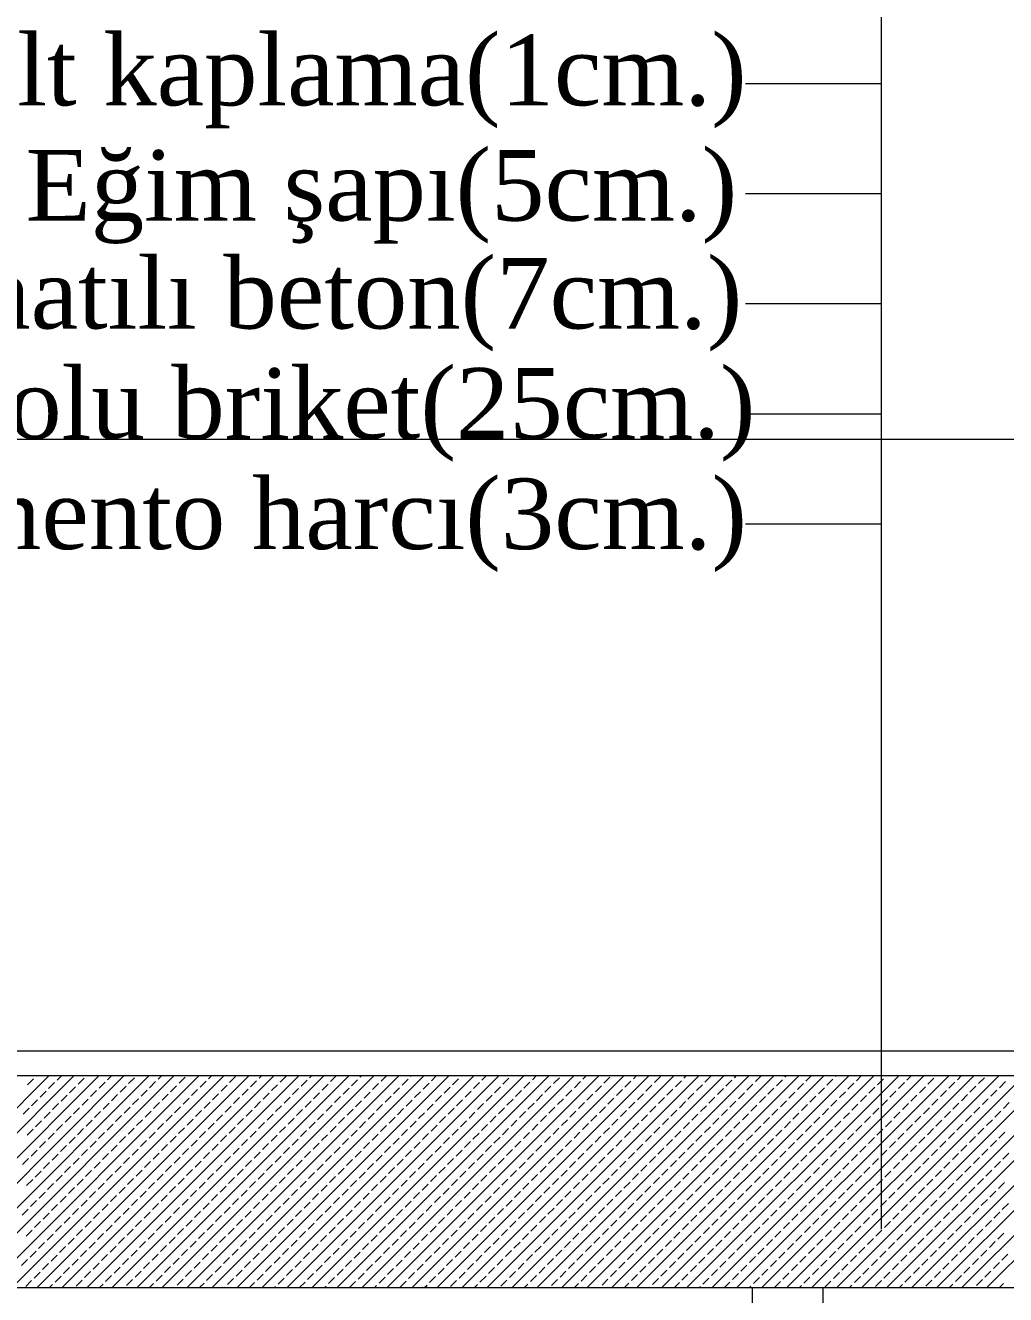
# Model space of a CAD drawing. Header units: millimetres. Extents: x -16104 to 67872, y -88009 to 12107.
# Drawn here: x 45188.2 to 45326.8, y 11395.1 to 11574.7 of the extents above; entities that cross this region are included whole.
import ezdxf

# ---------------------------------------------------------------- set-up
doc = ezdxf.new("R2010")
doc.units = ezdxf.units.MM
doc.layers.add('TARAMA', color=8, linetype='Continuous', lineweight=15)
doc.styles.add('ÖLÇÜ', font='times.ttf', dxfattribs={"height": 15})

msp = doc.modelspace()

# ---------------------------------------------------------------- linework, layer by layer
at = {"layer": 'TARAMA'}
for p, q in [((45309.22, 11614.26), (45309.22, 11404.37)), ((45290.03, 11566.48), (45309.22, 11566.48)), ((45290.03, 11550.9), (45309.22, 11550.9)), ((45290.03, 11535.32), (45309.22, 11535.32)), ((45290.03, 11519.74), (45309.22, 11519.74)), ((45450.95, 11516.09), (44946.45, 11516.09)), ((45290.03, 11504.16), (45309.22, 11504.16)), ((44927.62, 11429.57), (45378.43, 11429.57)), ((44927.62, 11429.57), (45326.42, 11429.57)), ((44511.45, 11426.09), (45575.95, 11426.09)), ((45161.54, 11396.09), (45191.54, 11426.09)), ((45165.08, 11396.09), (45195.08, 11426.09)), ((45168.61, 11396.09), (45198.61, 11426.09)), ((45172.15, 11396.09), (45202.15, 11426.09)), ((45175.68, 11396.09), (45205.68, 11426.09)), ((45179.22, 11396.09), (45209.22, 11426.09)), ((45182.76, 11396.09), (45212.76, 11426.09)), ((45186.29, 11396.09), (45216.29, 11426.09)), ((45189.68, 11426), (45189.77, 11426.09)), ((45189.83, 11396.09), (45219.83, 11426.09)), ((45192.65, 11425.43), (45193.31, 11426.09)), ((45193.36, 11396.09), (45223.36, 11426.09)), ((45196.82, 11426.07), (45196.84, 11426.09)), ((45196.9, 11396.09), (45226.9, 11426.09)), ((45199.79, 11425.5), (45200.38, 11426.09)), ((45200.43, 11396.09), (45230.43, 11426.09)), ((45203.97, 11396.09), (45233.97, 11426.09)), ((45206.93, 11425.57), (45207.45, 11426.09)), ((45207.5, 11396.09), (45237.5, 11426.09)), ((45209.9, 11425.01), (45210.75, 11425.86)), ((45211.04, 11396.09), (45241.04, 11426.09)), ((45214.08, 11425.64), (45214.52, 11426.09)), ((45214.58, 11396.09), (45244.58, 11426.09)), ((45217.05, 11425.08), (45217.89, 11425.93)), ((45218.11, 11396.09), (45248.11, 11426.09)), ((45221.22, 11425.71), (45221.59, 11426.09)), ((45221.65, 11396.09), (45251.65, 11426.09)), ((45224.19, 11425.15), (45225.04, 11426)), ((45225.18, 11396.09), (45255.18, 11426.09)), ((45228.36, 11425.78), (45228.66, 11426.09)), ((45228.72, 11396.09), (45258.72, 11426.09)), ((45231.33, 11425.22), (45232.18, 11426.07)), ((45232.25, 11396.09), (45262.25, 11426.09)), ((45235.5, 11425.86), (45235.73, 11426.09)), ((45235.79, 11396.09), (45265.79, 11426.09)), ((45238.47, 11425.29), (45239.27, 11426.09)), ((45239.32, 11396.09), (45269.32, 11426.09)), ((45242.64, 11425.93), (45242.8, 11426.09)), ((45242.86, 11396.09), (45272.86, 11426.09)), ((45245.61, 11425.36), (45246.34, 11426.09)), ((45246.4, 11396.09), (45276.4, 11426.09)), ((45249.79, 11426), (45249.88, 11426.09)), ((45249.93, 11396.09), (45279.93, 11426.09)), ((45252.75, 11425.43), (45253.41, 11426.09)), ((45253.47, 11396.09), (45283.47, 11426.09)), ((45256.93, 11426.07), (45256.95, 11426.09)), ((45257, 11396.09), (45287, 11426.09)), ((45259.9, 11425.5), (45260.48, 11426.09)), ((45260.54, 11396.09), (45290.54, 11426.09)), ((45264.07, 11396.09), (45294.07, 11426.09)), ((45267.04, 11425.57), (45267.55, 11426.09)), ((45267.61, 11396.09), (45297.61, 11426.09)), ((45270.01, 11425.01), (45270.86, 11425.86)), ((45271.14, 11396.09), (45301.14, 11426.09)), ((45274.18, 11425.64), (45274.62, 11426.09)), ((45274.68, 11396.09), (45304.68, 11426.09)), ((45277.15, 11425.08), (45278, 11425.93)), ((45278.21, 11396.09), (45308.21, 11426.09)), ((45281.32, 11425.71), (45281.7, 11426.09)), ((45281.75, 11396.09), (45311.75, 11426.09)), ((45284.29, 11425.15), (45285.14, 11426)), ((45285.29, 11396.09), (45315.29, 11426.09)), ((45288.46, 11425.78), (45288.77, 11426.09)), ((45288.82, 11396.09), (45318.82, 11426.09)), ((45291.43, 11425.22), (45292.28, 11426.07)), ((45292.36, 11396.09), (45322.36, 11426.09)), ((45295.61, 11425.86), (45295.84, 11426.09)), ((45295.89, 11396.09), (45325.89, 11426.09)), ((45298.58, 11425.29), (45299.37, 11426.09)), ((45299.43, 11396.09), (45329.43, 11426.09)), ((45302.75, 11425.93), (45302.91, 11426.09)), ((45302.96, 11396.09), (45332.96, 11426.09)), ((45305.72, 11425.36), (45306.44, 11426.09)), ((45306.5, 11396.09), (45336.5, 11426.09)), ((45309.89, 11426), (45309.98, 11426.09)), ((45310.03, 11396.09), (45340.03, 11426.09)), ((45312.86, 11425.43), (45313.52, 11426.09)), ((45313.57, 11396.09), (45343.57, 11426.09)), ((45317.03, 11426.07), (45317.05, 11426.09)), ((45317.11, 11396.09), (45347.11, 11426.09)), ((45320, 11425.5), (45320.59, 11426.09)), ((45320.64, 11396.09), (45350.64, 11426.09)), ((45324.18, 11396.09), (45354.18, 11426.09)), ((45188.48, 11424.79), (45189.33, 11425.64)), ((45191.45, 11424.23), (45192.3, 11425.08)), ((45194.42, 11423.66), (45195.27, 11424.51)), ((45195.62, 11424.87), (45196.47, 11425.71)), ((45198.59, 11424.3), (45199.44, 11425.15)), ((45201.56, 11423.73), (45202.41, 11424.58)), ((45202.76, 11424.94), (45203.61, 11425.78)), ((45204.53, 11423.17), (45205.38, 11424.02)), ((45205.73, 11424.37), (45206.58, 11425.22)), ((45208.7, 11423.8), (45209.55, 11424.65)), ((45211.67, 11423.24), (45212.52, 11424.09)), ((45212.87, 11424.44), (45213.72, 11425.29)), ((45215.84, 11423.88), (45216.69, 11424.72)), ((45218.81, 11423.31), (45219.66, 11424.16)), ((45220.02, 11424.51), (45220.86, 11425.36)), ((45222.99, 11423.95), (45223.83, 11424.79)), ((45225.96, 11423.38), (45226.8, 11424.23)), ((45227.16, 11424.58), (45228.01, 11425.43)), ((45230.13, 11424.02), (45230.98, 11424.87)), ((45233.1, 11423.45), (45233.95, 11424.3)), ((45234.3, 11424.65), (45235.15, 11425.5)), ((45237.27, 11424.09), (45238.12, 11424.94)), ((45240.24, 11423.52), (45241.09, 11424.37)), ((45241.44, 11424.72), (45242.29, 11425.57)), ((45244.41, 11424.16), (45245.26, 11425.01)), ((45247.38, 11423.59), (45248.23, 11424.44)), ((45248.58, 11424.79), (45249.43, 11425.64)), ((45251.55, 11424.23), (45252.4, 11425.08)), ((45254.52, 11423.66), (45255.37, 11424.51)), ((45255.72, 11424.87), (45256.57, 11425.71)), ((45258.69, 11424.3), (45259.54, 11425.15)), ((45261.66, 11423.73), (45262.51, 11424.58)), ((45262.87, 11424.94), (45263.72, 11425.78)), ((45264.63, 11423.17), (45265.48, 11424.02)), ((45265.84, 11424.37), (45266.68, 11425.22)), ((45268.81, 11423.8), (45269.65, 11424.65)), ((45271.78, 11423.24), (45272.62, 11424.09)), ((45272.98, 11424.44), (45273.83, 11425.29)), ((45275.95, 11423.88), (45276.8, 11424.72)), ((45278.92, 11423.31), (45279.77, 11424.16)), ((45280.12, 11424.51), (45280.97, 11425.36)), ((45283.09, 11423.95), (45283.94, 11424.79)), ((45286.06, 11423.38), (45286.91, 11424.23)), ((45287.26, 11424.58), (45288.11, 11425.43)), ((45290.23, 11424.02), (45291.08, 11424.87)), ((45293.2, 11423.45), (45294.05, 11424.3)), ((45294.4, 11424.65), (45295.25, 11425.5)), ((45297.37, 11424.09), (45298.22, 11424.94)), ((45300.34, 11423.52), (45301.19, 11424.37)), ((45301.55, 11424.72), (45302.39, 11425.57)), ((45304.52, 11424.16), (45305.36, 11425.01)), ((45307.48, 11423.59), (45308.33, 11424.44)), ((45308.69, 11424.79), (45309.54, 11425.64)), ((45311.66, 11424.23), (45312.51, 11425.08)), ((45314.63, 11423.66), (45315.48, 11424.51)), ((45315.83, 11424.87), (45316.68, 11425.71)), ((45318.8, 11424.3), (45319.65, 11425.15)), ((45321.77, 11423.73), (45322.62, 11424.58)), ((45322.97, 11424.94), (45323.82, 11425.78)), ((45324.74, 11423.17), (45325.59, 11424.02)), ((45325.94, 11424.37), (45326.79, 11425.22)), ((45189.04, 11421.82), (45189.89, 11422.67)), ((45190.25, 11423.03), (45191.1, 11423.88)), ((45193.22, 11422.46), (45194.07, 11423.31)), ((45196.19, 11421.9), (45197.03, 11422.74)), ((45197.39, 11423.1), (45198.24, 11423.95)), ((45200.36, 11422.53), (45201.21, 11423.38)), ((45203.33, 11421.97), (45204.18, 11422.81)), ((45206.3, 11421.4), (45207.15, 11422.25)), ((45207.5, 11422.6), (45208.35, 11423.45)), ((45210.47, 11422.04), (45211.32, 11422.89)), ((45213.44, 11421.47), (45214.29, 11422.32)), ((45214.64, 11422.67), (45215.49, 11423.52)), ((45217.61, 11422.11), (45218.46, 11422.96)), ((45220.58, 11421.54), (45221.43, 11422.39)), ((45221.78, 11422.74), (45222.63, 11423.59)), ((45224.75, 11422.18), (45225.6, 11423.03)), ((45227.72, 11421.61), (45228.57, 11422.46)), ((45228.93, 11422.81), (45229.77, 11423.66)), ((45231.9, 11422.25), (45232.74, 11423.1)), ((45234.87, 11421.68), (45235.71, 11422.53)), ((45236.07, 11422.89), (45236.92, 11423.73)), ((45239.04, 11422.32), (45239.89, 11423.17)), ((45242.01, 11421.75), (45242.86, 11422.6)), ((45243.21, 11422.96), (45244.06, 11423.8)), ((45246.18, 11422.39), (45247.03, 11423.24)), ((45249.15, 11421.82), (45250, 11422.67)), ((45250.35, 11423.03), (45251.2, 11423.88)), ((45253.32, 11422.46), (45254.17, 11423.31)), ((45256.29, 11421.9), (45257.14, 11422.74)), ((45257.49, 11423.1), (45258.34, 11423.95)), ((45260.46, 11422.53), (45261.31, 11423.38)), ((45263.43, 11421.97), (45264.28, 11422.81)), ((45266.4, 11421.4), (45267.25, 11422.25)), ((45267.6, 11422.6), (45268.45, 11423.45)), ((45270.57, 11422.04), (45271.42, 11422.89)), ((45273.54, 11421.47), (45274.39, 11422.32)), ((45274.75, 11422.67), (45275.59, 11423.52)), ((45277.72, 11422.11), (45278.56, 11422.96)), ((45280.69, 11421.54), (45281.53, 11422.39)), ((45281.89, 11422.74), (45282.74, 11423.59)), ((45284.86, 11422.18), (45285.71, 11423.03)), ((45287.83, 11421.61), (45288.68, 11422.46)), ((45289.03, 11422.81), (45289.88, 11423.66)), ((45292, 11422.25), (45292.85, 11423.1)), ((45294.97, 11421.68), (45295.82, 11422.53)), ((45296.17, 11422.89), (45297.02, 11423.73)), ((45299.14, 11422.32), (45299.99, 11423.17)), ((45302.11, 11421.75), (45302.96, 11422.6)), ((45303.31, 11422.96), (45304.16, 11423.8)), ((45306.28, 11422.39), (45307.13, 11423.24)), ((45309.25, 11421.82), (45310.1, 11422.67)), ((45310.45, 11423.03), (45311.3, 11423.88)), ((45313.42, 11422.46), (45314.27, 11423.31)), ((45316.39, 11421.9), (45317.24, 11422.74)), ((45317.6, 11423.1), (45318.45, 11423.95)), ((45320.57, 11422.53), (45321.41, 11423.38)), ((45323.54, 11421.97), (45324.38, 11422.81)), ((45326.51, 11421.4), (45327.35, 11422.25)), ((45187.84, 11420.62), (45188.69, 11421.47)), ((45190.81, 11420.06), (45191.66, 11420.91)), ((45192.01, 11421.26), (45192.86, 11422.11)), ((45194.98, 11420.69), (45195.83, 11421.54)), ((45197.95, 11420.13), (45198.8, 11420.98)), ((45199.16, 11421.33), (45200, 11422.18)), ((45202.13, 11420.76), (45202.97, 11421.61)), ((45205.1, 11420.2), (45205.94, 11421.05)), ((45208.07, 11419.63), (45208.91, 11420.48)), ((45209.27, 11420.83), (45210.12, 11421.68)), ((45212.24, 11420.27), (45213.09, 11421.12)), ((45215.21, 11419.7), (45216.06, 11420.55)), ((45216.41, 11420.91), (45217.26, 11421.75)), ((45219.38, 11420.34), (45220.23, 11421.19)), ((45222.35, 11419.77), (45223.2, 11420.62)), ((45223.55, 11420.98), (45224.4, 11421.82)), ((45226.52, 11420.41), (45227.37, 11421.26)), ((45229.49, 11419.84), (45230.34, 11420.69)), ((45230.69, 11421.05), (45231.54, 11421.9)), ((45233.66, 11420.48), (45234.51, 11421.33)), ((45236.63, 11419.92), (45237.48, 11420.76)), ((45237.83, 11421.12), (45238.68, 11421.97)), ((45240.8, 11420.55), (45241.65, 11421.4)), ((45243.77, 11419.99), (45244.62, 11420.83)), ((45244.98, 11421.19), (45245.83, 11422.04)), ((45247.95, 11420.62), (45248.8, 11421.47)), ((45250.92, 11420.06), (45251.76, 11420.91)), ((45252.12, 11421.26), (45252.97, 11422.11)), ((45255.09, 11420.69), (45255.94, 11421.54)), ((45258.06, 11420.13), (45258.91, 11420.98)), ((45259.26, 11421.33), (45260.11, 11422.18)), ((45262.23, 11420.76), (45263.08, 11421.61)), ((45265.2, 11420.2), (45266.05, 11421.05)), ((45268.17, 11419.63), (45269.02, 11420.48)), ((45269.37, 11420.83), (45270.22, 11421.68)), ((45272.34, 11420.27), (45273.19, 11421.12)), ((45275.31, 11419.7), (45276.16, 11420.55)), ((45276.51, 11420.91), (45277.36, 11421.75)), ((45279.48, 11420.34), (45280.33, 11421.19)), ((45282.45, 11419.77), (45283.3, 11420.62)), ((45283.66, 11420.98), (45284.5, 11421.82)), ((45286.63, 11420.41), (45287.47, 11421.26)), ((45289.6, 11419.84), (45290.44, 11420.69)), ((45290.8, 11421.05), (45291.65, 11421.9)), ((45293.77, 11420.48), (45294.62, 11421.33)), ((45296.74, 11419.92), (45297.59, 11420.76)), ((45297.94, 11421.12), (45298.79, 11421.97)), ((45300.91, 11420.55), (45301.76, 11421.4)), ((45303.88, 11419.99), (45304.73, 11420.83)), ((45305.08, 11421.19), (45305.93, 11422.04)), ((45308.05, 11420.62), (45308.9, 11421.47)), ((45311.02, 11420.06), (45311.87, 11420.91)), ((45312.22, 11421.26), (45313.07, 11422.11)), ((45315.19, 11420.69), (45316.04, 11421.54)), ((45318.16, 11420.13), (45319.01, 11420.98)), ((45319.36, 11421.33), (45320.21, 11422.18)), ((45322.33, 11420.76), (45323.18, 11421.61)), ((45325.3, 11420.2), (45326.15, 11421.05)), ((45189.61, 11418.85), (45190.46, 11419.7)), ((45192.58, 11418.29), (45193.43, 11419.14)), ((45193.78, 11419.49), (45194.63, 11420.34)), ((45196.75, 11418.93), (45197.6, 11419.77)), ((45199.72, 11418.36), (45200.57, 11419.21)), ((45200.92, 11419.56), (45201.77, 11420.41)), ((45202.69, 11417.79), (45203.54, 11418.64)), ((45203.89, 11419), (45204.74, 11419.84)), ((45206.86, 11418.43), (45207.71, 11419.28)), ((45209.83, 11417.87), (45210.68, 11418.71)), ((45211.04, 11419.07), (45211.88, 11419.92)), ((45214.01, 11418.5), (45214.85, 11419.35)), ((45216.98, 11417.94), (45217.82, 11418.78)), ((45218.18, 11419.14), (45219.03, 11419.99)), ((45221.15, 11418.57), (45222, 11419.42)), ((45224.12, 11418.01), (45224.97, 11418.85)), ((45225.32, 11419.21), (45226.17, 11420.06)), ((45228.29, 11418.64), (45229.14, 11419.49)), ((45231.26, 11418.08), (45232.11, 11418.93)), ((45232.46, 11419.28), (45233.31, 11420.13)), ((45235.43, 11418.71), (45236.28, 11419.56)), ((45238.4, 11418.15), (45239.25, 11419)), ((45239.6, 11419.35), (45240.45, 11420.2)), ((45242.57, 11418.78), (45243.42, 11419.63)), ((45245.54, 11418.22), (45246.39, 11419.07)), ((45246.74, 11419.42), (45247.59, 11420.27)), ((45249.71, 11418.85), (45250.56, 11419.7)), ((45252.68, 11418.29), (45253.53, 11419.14)), ((45253.89, 11419.49), (45254.73, 11420.34)), ((45256.86, 11418.93), (45257.7, 11419.77)), ((45259.83, 11418.36), (45260.67, 11419.21)), ((45261.03, 11419.56), (45261.88, 11420.41)), ((45262.8, 11417.79), (45263.64, 11418.64)), ((45264, 11419), (45264.85, 11419.84)), ((45266.97, 11418.43), (45267.82, 11419.28)), ((45269.94, 11417.87), (45270.79, 11418.71)), ((45271.14, 11419.07), (45271.99, 11419.92)), ((45274.11, 11418.5), (45274.96, 11419.35)), ((45277.08, 11417.94), (45277.93, 11418.78)), ((45278.28, 11419.14), (45279.13, 11419.99)), ((45281.25, 11418.57), (45282.1, 11419.42)), ((45284.22, 11418.01), (45285.07, 11418.85)), ((45285.42, 11419.21), (45286.27, 11420.06)), ((45288.39, 11418.64), (45289.24, 11419.49)), ((45291.36, 11418.08), (45292.21, 11418.93)), ((45292.56, 11419.28), (45293.41, 11420.13)), ((45295.53, 11418.71), (45296.38, 11419.56)), ((45298.5, 11418.15), (45299.35, 11419)), ((45299.71, 11419.35), (45300.56, 11420.2)), ((45302.68, 11418.78), (45303.53, 11419.63)), ((45305.65, 11418.22), (45306.49, 11419.07)), ((45306.85, 11419.42), (45307.7, 11420.27)), ((45309.82, 11418.85), (45310.67, 11419.7)), ((45312.79, 11418.29), (45313.64, 11419.14)), ((45313.99, 11419.49), (45314.84, 11420.34)), ((45316.96, 11418.93), (45317.81, 11419.77)), ((45319.93, 11418.36), (45320.78, 11419.21)), ((45321.13, 11419.56), (45321.98, 11420.41)), ((45322.9, 11417.79), (45323.75, 11418.64)), ((45324.1, 11419), (45324.95, 11419.84)), ((45188.41, 11417.65), (45189.26, 11418.5)), ((45191.38, 11417.09), (45192.23, 11417.94)), ((45194.35, 11416.52), (45195.2, 11417.37)), ((45195.55, 11417.72), (45196.4, 11418.57)), ((45198.52, 11417.16), (45199.37, 11418.01)), ((45201.49, 11416.59), (45202.34, 11417.44)), ((45204.46, 11416.03), (45205.31, 11416.88)), ((45205.66, 11417.23), (45206.51, 11418.08)), ((45208.63, 11416.66), (45209.48, 11417.51)), ((45211.6, 11416.1), (45212.45, 11416.95)), ((45212.8, 11417.3), (45213.65, 11418.15)), ((45215.77, 11416.73), (45216.62, 11417.58)), ((45218.74, 11416.17), (45219.59, 11417.02)), ((45219.95, 11417.37), (45220.79, 11418.22)), ((45222.91, 11416.8), (45223.76, 11417.65)), ((45225.88, 11416.24), (45226.73, 11417.09)), ((45227.09, 11417.44), (45227.94, 11418.29)), ((45230.06, 11416.88), (45230.91, 11417.72)), ((45233.03, 11416.31), (45233.88, 11417.16)), ((45234.23, 11417.51), (45235.08, 11418.36)), ((45237.2, 11416.95), (45238.05, 11417.79)), ((45240.17, 11416.38), (45241.02, 11417.23)), ((45241.37, 11417.58), (45242.22, 11418.43)), ((45244.34, 11417.02), (45245.19, 11417.87)), ((45247.31, 11416.45), (45248.16, 11417.3)), ((45248.51, 11417.65), (45249.36, 11418.5)), ((45251.48, 11417.09), (45252.33, 11417.94)), ((45254.45, 11416.52), (45255.3, 11417.37)), ((45255.65, 11417.72), (45256.5, 11418.57)), ((45258.62, 11417.16), (45259.47, 11418.01)), ((45261.59, 11416.59), (45262.44, 11417.44)), ((45264.56, 11416.03), (45265.41, 11416.88)), ((45265.77, 11417.23), (45266.61, 11418.08)), ((45268.74, 11416.66), (45269.58, 11417.51)), ((45271.71, 11416.1), (45272.55, 11416.95)), ((45272.91, 11417.3), (45273.76, 11418.15)), ((45275.88, 11416.73), (45276.73, 11417.58)), ((45278.85, 11416.17), (45279.7, 11417.02)), ((45280.05, 11417.37), (45280.9, 11418.22)), ((45283.02, 11416.8), (45283.87, 11417.65)), ((45285.99, 11416.24), (45286.84, 11417.09)), ((45287.19, 11417.44), (45288.04, 11418.29)), ((45290.16, 11416.88), (45291.01, 11417.72)), ((45293.13, 11416.31), (45293.98, 11417.16)), ((45294.33, 11417.51), (45295.18, 11418.36)), ((45297.3, 11416.95), (45298.15, 11417.79)), ((45300.27, 11416.38), (45301.12, 11417.23)), ((45301.47, 11417.58), (45302.32, 11418.43)), ((45304.44, 11417.02), (45305.29, 11417.87)), ((45307.41, 11416.45), (45308.26, 11417.3)), ((45308.62, 11417.65), (45309.46, 11418.5)), ((45311.59, 11417.09), (45312.43, 11417.94)), ((45314.56, 11416.52), (45315.4, 11417.37)), ((45315.76, 11417.72), (45316.61, 11418.57)), ((45318.73, 11417.16), (45319.58, 11418.01)), ((45321.7, 11416.59), (45322.55, 11417.44)), ((45324.67, 11416.03), (45325.52, 11416.88)), ((45325.87, 11417.23), (45326.72, 11418.08)), ((45188.97, 11414.68), (45189.82, 11415.53)), ((45190.18, 11415.89), (45191.02, 11416.73)), ((45193.15, 11415.32), (45193.99, 11416.17)), ((45196.12, 11414.75), (45196.96, 11415.6)), ((45197.32, 11415.96), (45198.17, 11416.8)), ((45199.09, 11414.19), (45199.93, 11415.04)), ((45200.29, 11415.39), (45201.14, 11416.24)), ((45203.26, 11414.82), (45204.11, 11415.67)), ((45206.23, 11414.26), (45207.08, 11415.11)), ((45207.43, 11415.46), (45208.28, 11416.31)), ((45210.4, 11414.9), (45211.25, 11415.74)), ((45213.37, 11414.33), (45214.22, 11415.18)), ((45214.57, 11415.53), (45215.42, 11416.38)), ((45217.54, 11414.97), (45218.39, 11415.81)), ((45220.51, 11414.4), (45221.36, 11415.25)), ((45221.71, 11415.6), (45222.56, 11416.45)), ((45224.68, 11415.04), (45225.53, 11415.89)), ((45227.65, 11414.47), (45228.5, 11415.32)), ((45228.85, 11415.67), (45229.7, 11416.52)), ((45231.82, 11415.11), (45232.67, 11415.96)), ((45234.79, 11414.54), (45235.64, 11415.39)), ((45236, 11415.74), (45236.84, 11416.59)), ((45238.97, 11415.18), (45239.81, 11416.03)), ((45241.94, 11414.61), (45242.78, 11415.46)), ((45243.14, 11415.81), (45243.99, 11416.66)), ((45246.11, 11415.25), (45246.96, 11416.1)), ((45249.08, 11414.68), (45249.93, 11415.53)), ((45250.28, 11415.89), (45251.13, 11416.73)), ((45253.25, 11415.32), (45254.1, 11416.17)), ((45256.22, 11414.75), (45257.07, 11415.6)), ((45257.42, 11415.96), (45258.27, 11416.8)), ((45259.19, 11414.19), (45260.04, 11415.04)), ((45260.39, 11415.39), (45261.24, 11416.24)), ((45263.36, 11414.82), (45264.21, 11415.67)), ((45266.33, 11414.26), (45267.18, 11415.11)), ((45267.53, 11415.46), (45268.38, 11416.31)), ((45270.5, 11414.9), (45271.35, 11415.74)), ((45273.47, 11414.33), (45274.32, 11415.18)), ((45274.68, 11415.53), (45275.52, 11416.38)), ((45277.65, 11414.97), (45278.49, 11415.81)), ((45280.61, 11414.4), (45281.46, 11415.25)), ((45281.82, 11415.6), (45282.67, 11416.45)), ((45284.79, 11415.04), (45285.64, 11415.89)), ((45287.76, 11414.47), (45288.61, 11415.32)), ((45288.96, 11415.67), (45289.81, 11416.52)), ((45291.93, 11415.11), (45292.78, 11415.96)), ((45294.9, 11414.54), (45295.75, 11415.39)), ((45296.1, 11415.74), (45296.95, 11416.59)), ((45299.07, 11415.18), (45299.92, 11416.03)), ((45302.04, 11414.61), (45302.89, 11415.46)), ((45303.24, 11415.81), (45304.09, 11416.66)), ((45306.21, 11415.25), (45307.06, 11416.1)), ((45309.18, 11414.68), (45310.03, 11415.53)), ((45310.38, 11415.89), (45311.23, 11416.73)), ((45313.35, 11415.32), (45314.2, 11416.17)), ((45316.32, 11414.75), (45317.17, 11415.6)), ((45317.53, 11415.96), (45318.37, 11416.8)), ((45319.29, 11414.19), (45320.14, 11415.04)), ((45320.5, 11415.39), (45321.34, 11416.24)), ((45323.47, 11414.82), (45324.31, 11415.67)), ((45326.44, 11414.26), (45327.28, 11415.11)), ((45187.77, 11413.48), (45188.62, 11414.33)), ((45190.74, 11412.92), (45191.59, 11413.76)), ((45191.94, 11414.12), (45192.79, 11414.97)), ((45194.91, 11413.55), (45195.76, 11414.4)), ((45197.88, 11412.99), (45198.73, 11413.83)), ((45200.85, 11412.42), (45201.7, 11413.27)), ((45202.06, 11413.62), (45202.9, 11414.47)), ((45205.03, 11413.06), (45205.87, 11413.91)), ((45208, 11412.49), (45208.84, 11413.34)), ((45209.2, 11413.69), (45210.05, 11414.54)), ((45212.17, 11413.13), (45213.02, 11413.98)), ((45215.14, 11412.56), (45215.99, 11413.41)), ((45216.34, 11413.76), (45217.19, 11414.61)), ((45219.31, 11413.2), (45220.16, 11414.05)), ((45222.28, 11412.63), (45223.13, 11413.48)), ((45223.48, 11413.83), (45224.33, 11414.68)), ((45226.45, 11413.27), (45227.3, 11414.12)), ((45229.42, 11412.7), (45230.27, 11413.55)), ((45230.62, 11413.91), (45231.47, 11414.75)), ((45233.59, 11413.34), (45234.44, 11414.19)), ((45236.56, 11412.77), (45237.41, 11413.62)), ((45237.76, 11413.98), (45238.61, 11414.82)), ((45240.73, 11413.41), (45241.58, 11414.26)), ((45243.7, 11412.84), (45244.55, 11413.69)), ((45244.91, 11414.05), (45245.75, 11414.9)), ((45247.88, 11413.48), (45248.72, 11414.33)), ((45250.85, 11412.92), (45251.69, 11413.76)), ((45252.05, 11414.12), (45252.9, 11414.97)), ((45255.02, 11413.55), (45255.87, 11414.4)), ((45257.99, 11412.99), (45258.84, 11413.83)), ((45260.96, 11412.42), (45261.81, 11413.27)), ((45262.16, 11413.62), (45263.01, 11414.47)), ((45265.13, 11413.06), (45265.98, 11413.91)), ((45268.1, 11412.49), (45268.95, 11413.34)), ((45269.3, 11413.69), (45270.15, 11414.54)), ((45272.27, 11413.13), (45273.12, 11413.98)), ((45275.24, 11412.56), (45276.09, 11413.41)), ((45276.44, 11413.76), (45277.29, 11414.61)), ((45279.41, 11413.2), (45280.26, 11414.05)), ((45282.38, 11412.63), (45283.23, 11413.48)), ((45283.58, 11413.83), (45284.43, 11414.68)), ((45286.55, 11413.27), (45287.4, 11414.12)), ((45289.52, 11412.7), (45290.37, 11413.55)), ((45290.73, 11413.91), (45291.58, 11414.75)), ((45293.7, 11413.34), (45294.54, 11414.19)), ((45296.67, 11412.77), (45297.51, 11413.62)), ((45297.87, 11413.98), (45298.72, 11414.82)), ((45300.84, 11413.41), (45301.69, 11414.26)), ((45303.81, 11412.84), (45304.66, 11413.69)), ((45305.01, 11414.05), (45305.86, 11414.9)), ((45307.98, 11413.48), (45308.83, 11414.33)), ((45310.95, 11412.92), (45311.8, 11413.76)), ((45312.15, 11414.12), (45313, 11414.97)), ((45315.12, 11413.55), (45315.97, 11414.4)), ((45318.09, 11412.99), (45318.94, 11413.83)), ((45321.06, 11412.42), (45321.91, 11413.27)), ((45322.26, 11413.62), (45323.11, 11414.47)), ((45325.23, 11413.06), (45326.08, 11413.91)), ((45189.54, 11411.71), (45190.39, 11412.56)), ((45192.51, 11411.15), (45193.36, 11412)), ((45193.71, 11412.35), (45194.56, 11413.2)), ((45196.68, 11411.78), (45197.53, 11412.63)), ((45199.65, 11411.22), (45200.5, 11412.07)), ((45202.62, 11410.65), (45203.47, 11411.5)), ((45203.82, 11411.85), (45204.67, 11412.7)), ((45206.79, 11411.29), (45207.64, 11412.14)), ((45209.76, 11410.72), (45210.61, 11411.57)), ((45210.96, 11411.93), (45211.81, 11412.77)), ((45213.93, 11411.36), (45214.78, 11412.21)), ((45216.9, 11410.79), (45217.75, 11411.64)), ((45218.11, 11412), (45218.96, 11412.84)), ((45221.08, 11411.43), (45221.93, 11412.28)), ((45224.05, 11410.86), (45224.89, 11411.71)), ((45225.25, 11412.07), (45226.1, 11412.92)), ((45228.22, 11411.5), (45229.07, 11412.35)), ((45231.19, 11410.94), (45232.04, 11411.78)), ((45232.39, 11412.14), (45233.24, 11412.99)), ((45235.36, 11411.57), (45236.21, 11412.42)), ((45238.33, 11411.01), (45239.18, 11411.85)), ((45239.53, 11412.21), (45240.38, 11413.06)), ((45242.5, 11411.64), (45243.35, 11412.49)), ((45245.47, 11411.08), (45246.32, 11411.93)), ((45246.67, 11412.28), (45247.52, 11413.13)), ((45249.64, 11411.71), (45250.49, 11412.56)), ((45252.61, 11411.15), (45253.46, 11412)), ((45253.82, 11412.35), (45254.66, 11413.2)), ((45256.79, 11411.78), (45257.63, 11412.63)), ((45259.76, 11411.22), (45260.6, 11412.07)), ((45262.73, 11410.65), (45263.57, 11411.5)), ((45263.93, 11411.85), (45264.78, 11412.7)), ((45266.9, 11411.29), (45267.75, 11412.14)), ((45269.87, 11410.72), (45270.72, 11411.57)), ((45271.07, 11411.93), (45271.92, 11412.77)), ((45274.04, 11411.36), (45274.89, 11412.21)), ((45277.01, 11410.79), (45277.86, 11411.64)), ((45278.21, 11412), (45279.06, 11412.84)), ((45281.18, 11411.43), (45282.03, 11412.28)), ((45284.15, 11410.86), (45285, 11411.71)), ((45285.35, 11412.07), (45286.2, 11412.92)), ((45288.32, 11411.5), (45289.17, 11412.35)), ((45291.29, 11410.94), (45292.14, 11411.78)), ((45292.49, 11412.14), (45293.34, 11412.99)), ((45295.46, 11411.57), (45296.31, 11412.42)), ((45298.43, 11411.01), (45299.28, 11411.85)), ((45299.64, 11412.21), (45300.48, 11413.06)), ((45302.61, 11411.64), (45303.45, 11412.49)), ((45305.58, 11411.08), (45306.42, 11411.93)), ((45306.78, 11412.28), (45307.63, 11413.13)), ((45309.75, 11411.71), (45310.6, 11412.56)), ((45312.72, 11411.15), (45313.57, 11412)), ((45313.92, 11412.35), (45314.77, 11413.2)), ((45316.89, 11411.78), (45317.74, 11412.63)), ((45319.86, 11411.22), (45320.71, 11412.07)), ((45322.83, 11410.65), (45323.68, 11411.5)), ((45324.03, 11411.85), (45324.88, 11412.7)), ((45188.34, 11410.51), (45189.19, 11411.36)), ((45191.31, 11409.95), (45192.16, 11410.79)), ((45194.28, 11409.38), (45195.13, 11410.23)), ((45195.48, 11410.58), (45196.33, 11411.43)), ((45197.25, 11408.81), (45198.1, 11409.66)), ((45198.45, 11410.02), (45199.3, 11410.86)), ((45201.42, 11409.45), (45202.27, 11410.3)), ((45204.39, 11408.88), (45205.24, 11409.73)), ((45205.59, 11410.09), (45206.44, 11410.94)), ((45208.56, 11409.52), (45209.41, 11410.37)), ((45211.53, 11408.96), (45212.38, 11409.8)), ((45212.73, 11410.16), (45213.58, 11411.01)), ((45215.7, 11409.59), (45216.55, 11410.44)), ((45218.67, 11409.03), (45219.52, 11409.87)), ((45219.87, 11410.23), (45220.72, 11411.08)), ((45222.84, 11409.66), (45223.69, 11410.51)), ((45225.81, 11409.1), (45226.66, 11409.95)), ((45227.02, 11410.3), (45227.86, 11411.15)), ((45229.99, 11409.73), (45230.83, 11410.58)), ((45232.96, 11409.17), (45233.8, 11410.02)), ((45234.16, 11410.37), (45235.01, 11411.22)), ((45237.13, 11409.8), (45237.98, 11410.65)), ((45240.1, 11409.24), (45240.95, 11410.09)), ((45241.3, 11410.44), (45242.15, 11411.29)), ((45244.27, 11409.87), (45245.12, 11410.72)), ((45247.24, 11409.31), (45248.09, 11410.16)), ((45248.44, 11410.51), (45249.29, 11411.36)), ((45251.41, 11409.95), (45252.26, 11410.79)), ((45254.38, 11409.38), (45255.23, 11410.23)), ((45255.58, 11410.58), (45256.43, 11411.43)), ((45257.35, 11408.81), (45258.2, 11409.66)), ((45258.55, 11410.02), (45259.4, 11410.86)), ((45261.52, 11409.45), (45262.37, 11410.3)), ((45264.49, 11408.88), (45265.34, 11409.73)), ((45265.69, 11410.09), (45266.54, 11410.94)), ((45268.66, 11409.52), (45269.51, 11410.37)), ((45271.63, 11408.96), (45272.48, 11409.8)), ((45272.84, 11410.16), (45273.69, 11411.01)), ((45275.81, 11409.59), (45276.66, 11410.44)), ((45278.78, 11409.03), (45279.62, 11409.87)), ((45279.98, 11410.23), (45280.83, 11411.08)), ((45282.95, 11409.66), (45283.8, 11410.51)), ((45285.92, 11409.1), (45286.77, 11409.95)), ((45287.12, 11410.3), (45287.97, 11411.15)), ((45290.09, 11409.73), (45290.94, 11410.58)), ((45293.06, 11409.17), (45293.91, 11410.02)), ((45294.26, 11410.37), (45295.11, 11411.22)), ((45297.23, 11409.8), (45298.08, 11410.65)), ((45300.2, 11409.24), (45301.05, 11410.09)), ((45301.4, 11410.44), (45302.25, 11411.29)), ((45304.37, 11409.87), (45305.22, 11410.72)), ((45307.34, 11409.31), (45308.19, 11410.16)), ((45308.55, 11410.51), (45309.39, 11411.36)), ((45311.52, 11409.95), (45312.36, 11410.79)), ((45314.49, 11409.38), (45315.33, 11410.23)), ((45315.69, 11410.58), (45316.54, 11411.43)), ((45317.46, 11408.81), (45318.3, 11409.66)), ((45318.66, 11410.02), (45319.51, 11410.86)), ((45321.63, 11409.45), (45322.48, 11410.3)), ((45324.6, 11408.88), (45325.45, 11409.73)), ((45325.8, 11410.09), (45326.65, 11410.94)), ((45188.9, 11407.54), (45189.75, 11408.39)), ((45190.11, 11408.74), (45190.95, 11409.59)), ((45193.08, 11408.18), (45193.92, 11409.03)), ((45196.04, 11407.61), (45196.89, 11408.46)), ((45199.01, 11407.05), (45199.86, 11407.89)), ((45200.22, 11408.25), (45201.07, 11409.1)), ((45203.19, 11407.68), (45204.04, 11408.53)), ((45206.16, 11407.12), (45207.01, 11407.97)), ((45207.36, 11408.32), (45208.21, 11409.17)), ((45210.33, 11407.75), (45211.18, 11408.6)), ((45213.3, 11407.19), (45214.15, 11408.04)), ((45214.5, 11408.39), (45215.35, 11409.24)), ((45217.47, 11407.82), (45218.32, 11408.67)), ((45220.44, 11407.26), (45221.29, 11408.11)), ((45221.64, 11408.46), (45222.49, 11409.31)), ((45224.61, 11407.89), (45225.46, 11408.74)), ((45227.58, 11407.33), (45228.43, 11408.18)), ((45228.78, 11408.53), (45229.63, 11409.38)), ((45231.75, 11407.97), (45232.6, 11408.81)), ((45234.72, 11407.4), (45235.57, 11408.25)), ((45235.93, 11408.6), (45236.77, 11409.45)), ((45238.9, 11408.04), (45239.74, 11408.88)), ((45241.87, 11407.47), (45242.71, 11408.32)), ((45243.07, 11408.67), (45243.92, 11409.52)), ((45246.04, 11408.11), (45246.89, 11408.96)), ((45249.01, 11407.54), (45249.86, 11408.39)), ((45250.21, 11408.74), (45251.06, 11409.59)), ((45253.18, 11408.18), (45254.03, 11409.03)), ((45256.15, 11407.61), (45257, 11408.46)), ((45259.12, 11407.05), (45259.97, 11407.89)), ((45260.32, 11408.25), (45261.17, 11409.1)), ((45263.29, 11407.68), (45264.14, 11408.53)), ((45266.26, 11407.12), (45267.11, 11407.97)), ((45267.46, 11408.32), (45268.31, 11409.17)), ((45270.43, 11407.75), (45271.28, 11408.6)), ((45273.4, 11407.19), (45274.25, 11408.04)), ((45274.6, 11408.39), (45275.45, 11409.24)), ((45277.57, 11407.82), (45278.42, 11408.67)), ((45280.54, 11407.26), (45281.39, 11408.11)), ((45281.75, 11408.46), (45282.59, 11409.31)), ((45284.72, 11407.89), (45285.56, 11408.74)), ((45287.69, 11407.33), (45288.53, 11408.18)), ((45288.89, 11408.53), (45289.74, 11409.38)), ((45291.86, 11407.97), (45292.71, 11408.81)), ((45294.83, 11407.4), (45295.68, 11408.25)), ((45296.03, 11408.6), (45296.88, 11409.45)), ((45299, 11408.04), (45299.85, 11408.88)), ((45301.97, 11407.47), (45302.82, 11408.32)), ((45303.17, 11408.67), (45304.02, 11409.52)), ((45306.14, 11408.11), (45306.99, 11408.96)), ((45309.11, 11407.54), (45309.96, 11408.39)), ((45310.31, 11408.74), (45311.16, 11409.59)), ((45313.28, 11408.18), (45314.13, 11409.03)), ((45316.25, 11407.61), (45317.1, 11408.46)), ((45319.22, 11407.05), (45320.07, 11407.89)), ((45320.42, 11408.25), (45321.27, 11409.1)), ((45323.39, 11407.68), (45324.24, 11408.53)), ((45326.36, 11407.12), (45327.21, 11407.97)), ((45187.7, 11406.34), (45188.55, 11407.19)), ((45190.67, 11405.77), (45191.52, 11406.62)), ((45191.87, 11406.98), (45192.72, 11407.82)), ((45193.64, 11405.21), (45194.49, 11406.06)), ((45194.84, 11406.41), (45195.69, 11407.26)), ((45197.81, 11405.84), (45198.66, 11406.69)), ((45200.78, 11405.28), (45201.63, 11406.13)), ((45201.98, 11406.48), (45202.83, 11407.33)), ((45204.95, 11405.91), (45205.8, 11406.76)), ((45207.92, 11405.35), (45208.77, 11406.2)), ((45209.13, 11406.55), (45209.97, 11407.4)), ((45212.1, 11405.99), (45212.94, 11406.83)), ((45215.07, 11405.42), (45215.91, 11406.27)), ((45216.27, 11406.62), (45217.12, 11407.47)), ((45219.24, 11406.06), (45220.09, 11406.9)), ((45222.21, 11405.49), (45223.06, 11406.34)), ((45223.41, 11406.69), (45224.26, 11407.54)), ((45226.38, 11406.13), (45227.23, 11406.98)), ((45229.35, 11405.56), (45230.2, 11406.41)), ((45230.55, 11406.76), (45231.4, 11407.61)), ((45233.52, 11406.2), (45234.37, 11407.05)), ((45236.49, 11405.63), (45237.34, 11406.48)), ((45237.69, 11406.83), (45238.54, 11407.68)), ((45240.66, 11406.27), (45241.51, 11407.12)), ((45243.63, 11405.7), (45244.48, 11406.55)), ((45244.84, 11406.9), (45245.68, 11407.75)), ((45247.81, 11406.34), (45248.65, 11407.19)), ((45250.77, 11405.77), (45251.62, 11406.62)), ((45251.98, 11406.98), (45252.83, 11407.82)), ((45253.74, 11405.21), (45254.59, 11406.06)), ((45254.95, 11406.41), (45255.8, 11407.26)), ((45257.92, 11405.84), (45258.77, 11406.69)), ((45260.89, 11405.28), (45261.74, 11406.13)), ((45262.09, 11406.48), (45262.94, 11407.33)), ((45265.06, 11405.91), (45265.91, 11406.76)), ((45268.03, 11405.35), (45268.88, 11406.2)), ((45269.23, 11406.55), (45270.08, 11407.4)), ((45272.2, 11405.99), (45273.05, 11406.83)), ((45275.17, 11405.42), (45276.02, 11406.27)), ((45276.37, 11406.62), (45277.22, 11407.47)), ((45279.34, 11406.06), (45280.19, 11406.9)), ((45282.31, 11405.49), (45283.16, 11406.34)), ((45283.51, 11406.69), (45284.36, 11407.54)), ((45286.48, 11406.13), (45287.33, 11406.98)), ((45289.45, 11405.56), (45290.3, 11406.41)), ((45290.66, 11406.76), (45291.5, 11407.61)), ((45293.63, 11406.2), (45294.47, 11407.05)), ((45296.6, 11405.63), (45297.44, 11406.48)), ((45297.8, 11406.83), (45298.65, 11407.68)), ((45300.77, 11406.27), (45301.62, 11407.12)), ((45303.74, 11405.7), (45304.59, 11406.55)), ((45304.94, 11406.9), (45305.79, 11407.75)), ((45307.91, 11406.34), (45308.76, 11407.19)), ((45310.88, 11405.77), (45311.73, 11406.62)), ((45312.08, 11406.98), (45312.93, 11407.82)), ((45313.85, 11405.21), (45314.7, 11406.06)), ((45315.05, 11406.41), (45315.9, 11407.26)), ((45318.02, 11405.84), (45318.87, 11406.69)), ((45320.99, 11405.28), (45321.84, 11406.13)), ((45322.19, 11406.48), (45323.04, 11407.33)), ((45325.16, 11405.91), (45326.01, 11406.76)), ((45189.47, 11404.57), (45190.32, 11405.42)), ((45192.44, 11404.01), (45193.29, 11404.85)), ((45195.41, 11403.44), (45196.26, 11404.29)), ((45196.61, 11404.64), (45197.46, 11405.49)), ((45199.58, 11404.08), (45200.43, 11404.92)), ((45202.55, 11403.51), (45203.4, 11404.36)), ((45203.75, 11404.71), (45204.6, 11405.56)), ((45206.72, 11404.15), (45207.57, 11405)), ((45209.69, 11403.58), (45210.54, 11404.43)), ((45210.89, 11404.78), (45211.74, 11405.63)), ((45213.86, 11404.22), (45214.71, 11405.07)), ((45216.83, 11403.65), (45217.68, 11404.5)), ((45218.04, 11404.85), (45218.88, 11405.7)), ((45221.01, 11404.29), (45221.85, 11405.14)), ((45223.98, 11403.72), (45224.82, 11404.57)), ((45225.18, 11404.92), (45226.03, 11405.77)), ((45228.15, 11404.36), (45229, 11405.21)), ((45231.12, 11403.79), (45231.97, 11404.64)), ((45232.32, 11405), (45233.17, 11405.84)), ((45235.29, 11404.43), (45236.14, 11405.28)), ((45238.26, 11403.86), (45239.11, 11404.71)), ((45239.46, 11405.07), (45240.31, 11405.91)), ((45242.43, 11404.5), (45243.28, 11405.35)), ((45245.4, 11403.94), (45246.25, 11404.78)), ((45246.6, 11405.14), (45247.45, 11405.99)), ((45249.57, 11404.57), (45250.42, 11405.42)), ((45252.54, 11404.01), (45253.39, 11404.85)), ((45255.51, 11403.44), (45256.36, 11404.29)), ((45256.71, 11404.64), (45257.56, 11405.49)), ((45259.68, 11404.08), (45260.53, 11404.92)), ((45262.65, 11403.51), (45263.5, 11404.36)), ((45263.86, 11404.71), (45264.7, 11405.56)), ((45266.83, 11404.15), (45267.67, 11405)), ((45269.8, 11403.58), (45270.64, 11404.43)), ((45271, 11404.78), (45271.85, 11405.63)), ((45273.97, 11404.22), (45274.82, 11405.07)), ((45276.94, 11403.65), (45277.79, 11404.5)), ((45278.14, 11404.85), (45278.99, 11405.7)), ((45281.11, 11404.29), (45281.96, 11405.14)), ((45284.08, 11403.72), (45284.93, 11404.57)), ((45285.28, 11404.92), (45286.13, 11405.77)), ((45288.25, 11404.36), (45289.1, 11405.21)), ((45291.22, 11403.79), (45292.07, 11404.64)), ((45292.42, 11405), (45293.27, 11405.84)), ((45295.39, 11404.43), (45296.24, 11405.28)), ((45298.36, 11403.86), (45299.21, 11404.71)), ((45299.57, 11405.07), (45300.41, 11405.91)), ((45302.54, 11404.5), (45303.38, 11405.35)), ((45305.51, 11403.94), (45306.35, 11404.78)), ((45306.71, 11405.14), (45307.56, 11405.99)), ((45309.68, 11404.57), (45310.53, 11405.42)), ((45312.65, 11404.01), (45313.5, 11404.85)), ((45315.62, 11403.44), (45316.47, 11404.29)), ((45316.82, 11404.64), (45317.67, 11405.49)), ((45319.79, 11404.08), (45320.64, 11404.92)), ((45322.76, 11403.51), (45323.61, 11404.36)), ((45323.96, 11404.71), (45324.81, 11405.56)), ((45188.27, 11403.37), (45189.12, 11404.22)), ((45191.24, 11402.8), (45192.09, 11403.65)), ((45194.21, 11402.24), (45195.05, 11403.09)), ((45197.18, 11401.67), (45198.02, 11402.52)), ((45198.38, 11402.87), (45199.23, 11403.72)), ((45201.35, 11402.31), (45202.2, 11403.16)), ((45204.32, 11401.74), (45205.17, 11402.59)), ((45205.52, 11402.95), (45206.37, 11403.79)), ((45208.49, 11402.38), (45209.34, 11403.23)), ((45211.46, 11401.81), (45212.31, 11402.66)), ((45212.66, 11403.02), (45213.51, 11403.86)), ((45215.63, 11402.45), (45216.48, 11403.3)), ((45218.6, 11401.88), (45219.45, 11402.73)), ((45219.8, 11403.09), (45220.65, 11403.94)), ((45222.77, 11402.52), (45223.62, 11403.37)), ((45225.74, 11401.96), (45226.59, 11402.8)), ((45226.95, 11403.16), (45227.79, 11404.01)), ((45229.92, 11402.59), (45230.76, 11403.44)), ((45232.89, 11402.03), (45233.73, 11402.87)), ((45234.09, 11403.23), (45234.94, 11404.08)), ((45237.06, 11402.66), (45237.91, 11403.51)), ((45240.03, 11402.1), (45240.88, 11402.95)), ((45241.23, 11403.3), (45242.08, 11404.15)), ((45244.2, 11402.73), (45245.05, 11403.58)), ((45247.17, 11402.17), (45248.02, 11403.02)), ((45248.37, 11403.37), (45249.22, 11404.22)), ((45251.34, 11402.8), (45252.19, 11403.65)), ((45254.31, 11402.24), (45255.16, 11403.09)), ((45257.28, 11401.67), (45258.13, 11402.52)), ((45258.48, 11402.87), (45259.33, 11403.72)), ((45261.45, 11402.31), (45262.3, 11403.16)), ((45264.42, 11401.74), (45265.27, 11402.59)), ((45265.62, 11402.95), (45266.47, 11403.79)), ((45268.59, 11402.38), (45269.44, 11403.23)), ((45271.56, 11401.81), (45272.41, 11402.66)), ((45272.77, 11403.02), (45273.61, 11403.86)), ((45275.74, 11402.45), (45276.58, 11403.3)), ((45278.71, 11401.88), (45279.55, 11402.73)), ((45279.91, 11403.09), (45280.76, 11403.94)), ((45282.88, 11402.52), (45283.73, 11403.37)), ((45285.85, 11401.96), (45286.7, 11402.8)), ((45287.05, 11403.16), (45287.9, 11404.01)), ((45290.02, 11402.59), (45290.87, 11403.44)), ((45292.99, 11402.03), (45293.84, 11402.87)), ((45294.19, 11403.23), (45295.04, 11404.08)), ((45297.16, 11402.66), (45298.01, 11403.51)), ((45300.13, 11402.1), (45300.98, 11402.95)), ((45301.33, 11403.3), (45302.18, 11404.15)), ((45304.3, 11402.73), (45305.15, 11403.58)), ((45307.27, 11402.17), (45308.12, 11403.02)), ((45308.47, 11403.37), (45309.32, 11404.22)), ((45311.44, 11402.8), (45312.29, 11403.65)), ((45314.41, 11402.24), (45315.26, 11403.09)), ((45317.38, 11401.67), (45318.23, 11402.52)), ((45318.59, 11402.87), (45319.44, 11403.72)), ((45321.56, 11402.31), (45322.4, 11403.16)), ((45324.53, 11401.74), (45325.37, 11402.59)), ((45325.73, 11402.95), (45326.58, 11403.79)), ((45188.83, 11400.4), (45189.68, 11401.25)), ((45190.03, 11401.6), (45190.88, 11402.45)), ((45191.8, 11399.83), (45192.65, 11400.68)), ((45193, 11401.04), (45193.85, 11401.88)), ((45195.97, 11400.47), (45196.82, 11401.32)), ((45198.94, 11399.9), (45199.79, 11400.75)), ((45200.15, 11401.11), (45200.99, 11401.96)), ((45203.12, 11400.54), (45203.96, 11401.39)), ((45206.09, 11399.98), (45206.93, 11400.82)), ((45207.29, 11401.18), (45208.14, 11402.03)), ((45210.26, 11400.61), (45211.11, 11401.46)), ((45213.23, 11400.05), (45214.08, 11400.89)), ((45214.43, 11401.25), (45215.28, 11402.1)), ((45217.4, 11400.68), (45218.25, 11401.53)), ((45220.37, 11400.12), (45221.22, 11400.97)), ((45221.57, 11401.32), (45222.42, 11402.17)), ((45224.54, 11400.75), (45225.39, 11401.6)), ((45227.51, 11400.19), (45228.36, 11401.04)), ((45228.71, 11401.39), (45229.56, 11402.24)), ((45231.68, 11400.82), (45232.53, 11401.67)), ((45234.65, 11400.26), (45235.5, 11401.11)), ((45235.86, 11401.46), (45236.7, 11402.31)), ((45238.82, 11400.89), (45239.67, 11401.74)), ((45241.79, 11400.33), (45242.64, 11401.18)), ((45243, 11401.53), (45243.85, 11402.38)), ((45245.97, 11400.97), (45246.82, 11401.81)), ((45248.94, 11400.4), (45249.79, 11401.25)), ((45250.14, 11401.6), (45250.99, 11402.45)), ((45251.91, 11399.83), (45252.75, 11400.68)), ((45253.11, 11401.04), (45253.96, 11401.88)), ((45256.08, 11400.47), (45256.93, 11401.32)), ((45259.05, 11399.9), (45259.9, 11400.75)), ((45260.25, 11401.11), (45261.1, 11401.96)), ((45263.22, 11400.54), (45264.07, 11401.39)), ((45266.19, 11399.98), (45267.04, 11400.82)), ((45267.39, 11401.18), (45268.24, 11402.03)), ((45270.36, 11400.61), (45271.21, 11401.46)), ((45273.33, 11400.05), (45274.18, 11400.89)), ((45274.53, 11401.25), (45275.38, 11402.1)), ((45277.5, 11400.68), (45278.35, 11401.53)), ((45280.47, 11400.12), (45281.32, 11400.97)), ((45281.68, 11401.32), (45282.52, 11402.17)), ((45284.65, 11400.75), (45285.49, 11401.6)), ((45287.62, 11400.19), (45288.46, 11401.04)), ((45288.82, 11401.39), (45289.67, 11402.24)), ((45291.79, 11400.82), (45292.64, 11401.67)), ((45294.76, 11400.26), (45295.61, 11401.11)), ((45295.96, 11401.46), (45296.81, 11402.31)), ((45298.93, 11400.89), (45299.78, 11401.74)), ((45301.9, 11400.33), (45302.75, 11401.18)), ((45303.1, 11401.53), (45303.95, 11402.38)), ((45306.07, 11400.97), (45306.92, 11401.81)), ((45309.04, 11400.4), (45309.89, 11401.25)), ((45310.24, 11401.6), (45311.09, 11402.45)), ((45312.01, 11399.83), (45312.86, 11400.68)), ((45313.21, 11401.04), (45314.06, 11401.88)), ((45316.18, 11400.47), (45317.03, 11401.32)), ((45319.15, 11399.9), (45320, 11400.75)), ((45320.35, 11401.11), (45321.2, 11401.96)), ((45323.32, 11400.54), (45324.17, 11401.39)), ((45326.29, 11399.98), (45327.14, 11400.82)), ((45187.63, 11399.2), (45188.48, 11400.05)), ((45190.6, 11398.63), (45191.45, 11399.48)), ((45193.57, 11398.07), (45194.42, 11398.91)), ((45194.77, 11399.27), (45195.62, 11400.12)), ((45197.74, 11398.7), (45198.59, 11399.55)), ((45200.71, 11398.14), (45201.56, 11398.99)), ((45201.91, 11399.34), (45202.76, 11400.19)), ((45204.88, 11398.77), (45205.73, 11399.62)), ((45207.85, 11398.21), (45208.7, 11399.06)), ((45209.06, 11399.41), (45209.9, 11400.26)), ((45212.03, 11398.84), (45212.87, 11399.69)), ((45215, 11398.28), (45215.84, 11399.13)), ((45216.2, 11399.48), (45217.05, 11400.33)), ((45219.17, 11398.91), (45220.02, 11399.76)), ((45222.14, 11398.35), (45222.99, 11399.2)), ((45223.34, 11399.55), (45224.19, 11400.4)), ((45226.31, 11398.99), (45227.16, 11399.83)), ((45229.28, 11398.42), (45230.13, 11399.27)), ((45230.48, 11399.62), (45231.33, 11400.47)), ((45233.45, 11399.06), (45234.3, 11399.9)), ((45236.42, 11398.49), (45237.27, 11399.34)), ((45237.62, 11399.69), (45238.47, 11400.54)), ((45240.59, 11399.13), (45241.44, 11399.98)), ((45243.56, 11398.56), (45244.41, 11399.41)), ((45244.76, 11399.76), (45245.61, 11400.61)), ((45247.73, 11399.2), (45248.58, 11400.05)), ((45250.7, 11398.63), (45251.55, 11399.48)), ((45253.67, 11398.07), (45254.52, 11398.91)), ((45254.88, 11399.27), (45255.72, 11400.12)), ((45257.85, 11398.7), (45258.69, 11399.55)), ((45260.82, 11398.14), (45261.66, 11398.99)), ((45262.02, 11399.34), (45262.87, 11400.19)), ((45264.99, 11398.77), (45265.84, 11399.62)), ((45267.96, 11398.21), (45268.81, 11399.06)), ((45269.16, 11399.41), (45270.01, 11400.26)), ((45272.13, 11398.84), (45272.98, 11399.69)), ((45275.1, 11398.28), (45275.95, 11399.13)), ((45276.3, 11399.48), (45277.15, 11400.33)), ((45279.27, 11398.91), (45280.12, 11399.76)), ((45282.24, 11398.35), (45283.09, 11399.2)), ((45283.44, 11399.55), (45284.29, 11400.4)), ((45286.41, 11398.99), (45287.26, 11399.83)), ((45289.38, 11398.42), (45290.23, 11399.27)), ((45290.59, 11399.62), (45291.43, 11400.47)), ((45293.55, 11399.06), (45294.4, 11399.9)), ((45296.52, 11398.49), (45297.37, 11399.34)), ((45297.73, 11399.69), (45298.58, 11400.54)), ((45300.7, 11399.13), (45301.55, 11399.98)), ((45303.67, 11398.56), (45304.52, 11399.41)), ((45304.87, 11399.76), (45305.72, 11400.61)), ((45307.84, 11399.2), (45308.69, 11400.05)), ((45310.81, 11398.63), (45311.66, 11399.48)), ((45313.78, 11398.07), (45314.63, 11398.91)), ((45314.98, 11399.27), (45315.83, 11400.12)), ((45317.95, 11398.7), (45318.8, 11399.55)), ((45320.92, 11398.14), (45321.77, 11398.99)), ((45322.12, 11399.34), (45322.97, 11400.19)), ((45325.09, 11398.77), (45325.94, 11399.62)), ((45188.2, 11396.23), (45189.04, 11397.08)), ((45189.4, 11397.43), (45190.25, 11398.28)), ((45192.37, 11396.86), (45193.22, 11397.71)), ((45195.34, 11396.3), (45196.19, 11397.15)), ((45196.54, 11397.5), (45197.39, 11398.35)), ((45199.51, 11396.93), (45200.36, 11397.78)), ((45202.48, 11396.37), (45203.33, 11397.22)), ((45203.68, 11397.57), (45204.53, 11398.42)), ((45206.65, 11397.01), (45207.5, 11397.85)), ((45209.62, 11396.44), (45210.47, 11397.29)), ((45210.82, 11397.64), (45211.67, 11398.49)), ((45213.79, 11397.08), (45214.64, 11397.92)), ((45216.76, 11396.51), (45217.61, 11397.36)), ((45217.97, 11397.71), (45218.81, 11398.56)), ((45220.94, 11397.15), (45221.78, 11398)), ((45223.9, 11396.58), (45224.75, 11397.43)), ((45225.11, 11397.78), (45225.96, 11398.63)), ((45228.08, 11397.22), (45228.93, 11398.07)), ((45231.05, 11396.65), (45231.9, 11397.5)), ((45232.25, 11397.85), (45233.1, 11398.7)), ((45235.22, 11397.29), (45236.07, 11398.14)), ((45238.19, 11396.72), (45239.04, 11397.57)), ((45239.39, 11397.92), (45240.24, 11398.77)), ((45242.36, 11397.36), (45243.21, 11398.21)), ((45245.33, 11396.79), (45246.18, 11397.64)), ((45246.53, 11398), (45247.38, 11398.84)), ((45248.3, 11396.23), (45249.15, 11397.08)), ((45249.5, 11397.43), (45250.35, 11398.28)), ((45252.47, 11396.86), (45253.32, 11397.71)), ((45255.44, 11396.3), (45256.29, 11397.15)), ((45256.64, 11397.5), (45257.49, 11398.35)), ((45259.61, 11396.93), (45260.46, 11397.78)), ((45262.58, 11396.37), (45263.43, 11397.22)), ((45263.79, 11397.57), (45264.63, 11398.42)), ((45266.76, 11397.01), (45267.6, 11397.85)), ((45269.73, 11396.44), (45270.57, 11397.29)), ((45270.93, 11397.64), (45271.78, 11398.49)), ((45273.9, 11397.08), (45274.75, 11397.92)), ((45276.87, 11396.51), (45277.72, 11397.36)), ((45278.07, 11397.71), (45278.92, 11398.56)), ((45281.04, 11397.15), (45281.89, 11398)), ((45284.01, 11396.58), (45284.86, 11397.43)), ((45285.21, 11397.78), (45286.06, 11398.63)), ((45288.18, 11397.22), (45289.03, 11398.07)), ((45291.15, 11396.65), (45292, 11397.5)), ((45292.35, 11397.85), (45293.2, 11398.7)), ((45295.32, 11397.29), (45296.17, 11398.14)), ((45298.29, 11396.72), (45299.14, 11397.57)), ((45299.49, 11397.92), (45300.34, 11398.77)), ((45302.46, 11397.36), (45303.31, 11398.21)), ((45305.43, 11396.79), (45306.28, 11397.64)), ((45306.64, 11398), (45307.48, 11398.84)), ((45308.4, 11396.23), (45309.25, 11397.08)), ((45309.61, 11397.43), (45310.45, 11398.28)), ((45312.58, 11396.86), (45313.42, 11397.71)), ((45315.55, 11396.3), (45316.39, 11397.15)), ((45316.75, 11397.5), (45317.6, 11398.35)), ((45319.72, 11396.93), (45320.57, 11397.78)), ((45322.69, 11396.37), (45323.54, 11397.22)), ((45323.89, 11397.57), (45324.74, 11398.42)), ((44511.45, 11396.09), (45575.95, 11396.09)), ((45191.59, 11396.09), (45192.01, 11396.51)), ((45198.66, 11396.09), (45199.16, 11396.58)), ((45205.73, 11396.09), (45206.3, 11396.65)), ((45212.8, 11396.09), (45213.44, 11396.72)), ((45216.34, 11396.09), (45216.41, 11396.16)), ((45219.88, 11396.09), (45220.58, 11396.79)), ((45223.41, 11396.09), (45223.55, 11396.23)), ((45226.95, 11396.09), (45227.72, 11396.86)), ((45230.48, 11396.09), (45230.69, 11396.3)), ((45234.02, 11396.09), (45234.87, 11396.93)), ((45237.55, 11396.09), (45237.83, 11396.37)), ((45241.16, 11396.16), (45242.01, 11397.01)), ((45244.62, 11396.09), (45244.98, 11396.44)), ((45251.7, 11396.09), (45252.12, 11396.51)), ((45258.77, 11396.09), (45259.26, 11396.58)), ((45265.84, 11396.09), (45266.4, 11396.65)), ((45272.91, 11396.09), (45273.54, 11396.72)), ((45276.44, 11396.09), (45276.51, 11396.16)), ((45279.98, 11396.09), (45280.69, 11396.79)), ((45283.52, 11396.09), (45283.66, 11396.23)), ((45287.05, 11396.09), (45287.83, 11396.86)), ((45290.59, 11396.09), (45290.8, 11396.3)), ((45290.95, 11396.09), (45290.95, 11131.09)), ((45294.12, 11396.09), (45294.97, 11396.93)), ((45297.66, 11396.09), (45297.94, 11396.37)), ((45300.95, 11396.09), (45300.95, 11131.09)), ((45301.26, 11396.16), (45302.11, 11397.01)), ((45304.73, 11396.09), (45305.08, 11396.44)), ((45311.8, 11396.09), (45312.22, 11396.51)), ((45318.87, 11396.09), (45319.36, 11396.58)), ((45325.94, 11396.09), (45326.51, 11396.65))]:
    msp.add_line(p, q, dxfattribs=at)
at = {"layer": 'TARAMA', "color": 4, "ltscale": 0.02}
for p, q in [((44934.27, 11429.57), (45502.99, 11429.57)), ((44934.27, 11429.57), (45502.99, 11429.57)), ((44981.67, 11429.57), (45326.42, 11429.57))]:
    msp.add_line(p, q, dxfattribs=at)

# ---------------------------------------------------------------- texts
at = {"layer": 'TARAMA', "ltscale": 0.8, "style": 'ÖLÇÜ'}
for s, p in [('Mastik asfalt kaplama(1cm.)', (45116.97, 11563.37)), ('Eğim şapı(5cm.)', (45188.19, 11547.06)), ('Donatılı beton(7cm.)', (45162.9, 11531.79)), ('Hafif betondan dolu briket(25cm.)', (45083.4, 11516.21)), ('Kireç-çimento harcı(3cm.)', (45129.21, 11500.58))]:
    msp.add_text(s, height=10, dxfattribs=at).set_placement(p)

doc.saveas('drawing.dxf')
